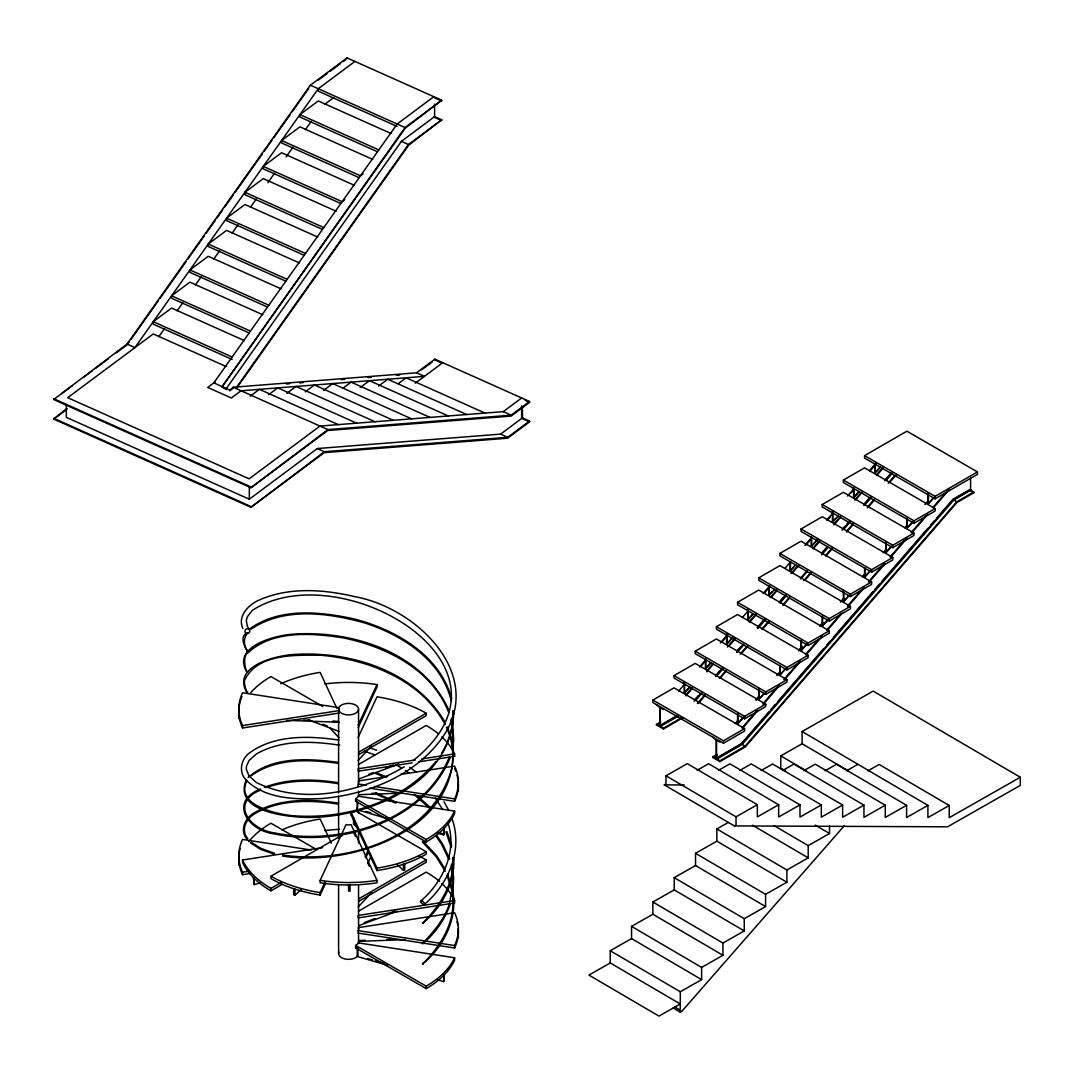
<?xml version="1.0" encoding="UTF-8"?>
<svg xmlns="http://www.w3.org/2000/svg" width="1074" height="1074" viewBox="0 0 1074 1074"><rect width="100%" height="100%" fill="white"/><g stroke="black" fill="none" stroke-linecap="round" stroke-linejoin="round"><path stroke-width="1.5" d="M451.577 748.712L452.718 731.273L450.838 719.781M452.557 748.82L453.711 740.04L452.557 722.44M451.577 769.078C454.208 754.915 452.516 740.402 446.502 727.38M452.557 895.501L453.711 877.901L451.402 864.704M452.718 857.535C455.027 883.123 439.534 906.51 422.552 923.224C441.562 908.027 455.443 882.841 453.711 857.535M423.049 923.304L422.404 922.647M449.321 903.865C444.743 919.438 432.701 932.487 422.552 943.603C434.889 934.111 444.891 919.317 450.248 904.254M423.035 943.737L422.337 943.026M452.718 898.267C455.027 923.868 439.534 947.255 422.552 963.969C441.562 948.758 455.443 923.586 453.711 898.28M423.035 964.103L422.404 963.378M451.59 768.997C432.312 837.854 347.318 864.395 282.69 855.079M449.308 903.946L452.718 886.641L451.577 869.282M449.321 757.224C422.471 822.026 339.142 846.245 274.649 832.927C248.765 829.638 229.836 802.184 260.915 789.914M450.261 757.573C422.847 822.885 339.465 847.44 274.326 833.88C248.201 830.873 228.104 801.942 260.485 789.014M358.139 725.205L376.987 684.594A109.763 63.379 0 0 0 324.952 683.923M358.139 727.648L376.987 687.051L376.987 684.594M358.139 737.435L376.987 696.825A109.763 63.379 0 0 1 426.19 713.23L426.19 715.673L358.515 754.74M320.159 880.358L345.989 824.711A9.975 5.759 0 0 0 351.158 824.711L376.987 880.358L376.987 882.801A109.763 63.379 0 0 1 320.159 882.801L320.159 880.358A109.763 63.379 0 0 0 376.987 880.358M342.297 835.841A9.975 5.759 0 0 1 341.519 835.438L270.957 876.183L270.957 878.626A109.763 63.379 0 0 0 320.159 895.031L320.159 892.588L325.046 882.049M320.159 895.031L325.744 883.003M365.12 856.837L367.912 850.809M365.818 857.777L368.61 851.749M367.912 863.04L371.403 855.522M441.495 753.492C449.281 740.765 453.631 725.863 452.718 710.894M246.201 633.351C237.126 639.017 250.591 654.375 246.926 651.717M247.772 632.68C243.06 638.466 243.395 645.863 247.839 651.354M246.174 780.033C232.722 812.964 291.027 817.529 311.03 817.462C372.047 816.522 453.59 781.456 453.711 710.854M247.033 780.556C234.75 804.775 274.81 813.636 291.537 815.609C344.056 820.08 401.837 802.775 436.031 761.385M233.058 388.17L229.594 390.748L233.192 387.244L416.537 372.826L434.863 359.159L529.536 401.501L529.536 402.32L511.063 416.094L327.718 430.513L250.927 487.744L53.7 399.541L127.041 344.069L310.373 85.208L347.036 57.889L441.709 100.218L405.18 128.262L221.848 387.11L405.046 127.551L441.709 100.218M129.108 342.042L127.175 344.767L116.489 352.742M131.041 339.33L158.053 301.176M159.986 298.451L186.044 261.667M187.977 258.941L204.369 235.783M206.302 233.058L214.988 220.801M216.921 218.076L222.707 209.9M224.641 207.175L233.327 194.904M235.246 192.179L262.271 154.038M264.204 151.313L271.923 140.412M273.857 137.687L290.248 114.529M292.182 111.803L308.587 88.645M354.93 61.406L318.266 88.739L134.921 347.6L127.041 344.069M158.791 336.672L164.59 328.496M177.129 310.775L182.916 302.6M195.468 284.892L201.254 276.716M213.793 259.009L219.579 250.833M232.132 233.125L237.918 224.949M250.47 207.242L256.256 199.066M267.829 182.714L274.582 173.183M286.167 156.831L292.92 147.299M305.459 129.578L311.259 121.402M225.782 389.312L401.408 141.352L434.608 116.596L434.608 104.111M236.736 387.029L408.496 144.52L441.709 119.778L434.608 116.596M236.884 387.741L408.644 145.232L441.709 119.778M678.674 691.065L684.151 684.729M699.51 666.994L706.088 659.396M720.345 642.937L728.024 634.063M742.282 617.604L747.773 611.267M763.117 593.546L769.709 585.934M785.054 568.213L790.545 561.877M804.802 545.417L811.38 537.819M826.738 520.084L833.317 512.486M847.574 496.013L854.166 488.415M869.51 470.694L876.102 463.095M700.772 666.444L706.249 660.121M721.607 642.386L727.098 636.05M764.393 592.996L769.87 586.659M806.064 544.867L811.555 538.53M828 519.534L830.202 516.997M851.038 492.939L854.327 489.14M869.685 471.405L876.263 463.807M690.018 687.118L684.272 693.146L688.434 688.34M711.189 662.671L705.443 668.699L710.639 662.698M733.435 636.989L726.615 644.252L731.81 638.251M753.518 613.791L747.786 619.805L752.981 613.818M774.69 589.344L768.944 595.372L772.072 591.774M795.861 564.911L790.115 570.925L795.31 564.924M818.106 539.215L811.286 546.478L817.515 539.282M838.203 516.017L832.457 522.031L835.572 518.433M859.361 491.57L853.629 497.598L858.824 491.597M880.532 467.136L874.8 473.151L879.982 467.15M685.722 695.133L692.3 687.535M706.558 671.075L713.149 663.477M727.407 647.004L735.086 638.144M749.343 621.671L755.921 614.073M770.179 597.614L776.757 590.015M791.014 573.556L797.606 565.958M812.951 548.223L819.543 540.625M833.8 524.152L840.378 516.554M854.636 500.095L861.214 492.496M876.572 474.762L883.15 467.163M685.897 695.858L692.475 688.259M706.732 671.787L713.311 664.188M728.669 646.454L735.247 638.855M749.504 622.396L756.083 614.798M771.441 597.063L776.932 590.727M792.29 573.006L798.868 565.407M813.125 548.935L819.704 541.336M833.961 524.877L840.539 517.279M855.897 499.544L862.476 491.946M876.733 475.487L883.325 467.888M694.703 699.751L698.006 695.952M715.553 675.694L722.131 668.095M737.489 650.361L740.778 646.561M757.224 627.565L764.903 618.691M779.16 602.232L783.55 597.171M821.946 552.841L827.423 546.505M842.781 528.77L844.97 526.247M847.171 523.709L849.359 521.172M863.617 504.713L869.108 498.376M885.553 479.38L891.044 473.043M693.965 701.215L700.543 693.616M715.902 675.895L722.48 668.297M736.737 651.824L743.329 644.225M757.586 627.766L765.265 618.893M779.523 602.433L786.101 594.835M800.358 578.376L806.936 570.777M822.295 553.043L827.772 546.706M842.043 530.247L849.709 521.373M863.979 504.914L870.558 497.316M884.815 480.843L891.393 473.245M695.496 700.516L702.074 692.918M716.331 676.459L722.923 668.86M737.18 652.388L743.758 644.789M758.016 628.33L765.695 619.456M779.952 602.997L786.53 595.399M800.788 578.94L807.38 571.341M821.637 554.869L828.215 547.27M843.573 529.536L850.152 521.937M864.409 505.478L870.987 497.88M886.345 480.145L892.924 472.547M697.402 703.51L705.081 694.65M719.338 678.191L725.917 670.592M740.174 654.12L746.752 646.521M762.11 628.787L768.689 621.188M782.946 604.729L789.538 597.131M803.795 580.672L810.373 573.06M825.731 555.339L832.31 547.74M846.567 531.268L853.145 523.669M867.403 507.21L873.994 499.611M888.252 483.139L894.83 475.54M698.664 702.973L705.242 695.375M720.6 677.64L726.078 671.304M741.436 653.569L748.014 645.971M762.285 629.512L768.863 621.913M783.121 605.441L789.699 597.842M805.057 580.121L811.635 572.523M825.893 556.05L832.471 548.452M846.728 531.992L853.32 524.394M867.577 507.921L874.155 500.323M889.514 482.602L896.092 475.003M735.113 723.648L738.415 719.849M755.962 699.59L759.251 695.791M776.797 675.519L780.086 671.72M798.734 650.2L802.023 646.4M819.569 626.129L822.859 622.329M840.418 602.071L843.708 598.272M862.355 576.738L865.644 572.939M883.19 552.68L886.48 548.868M905.127 527.347L907.315 524.81M924.875 504.552L928.164 500.752M756.123 700.302L758.325 697.778M798.895 650.911L802.197 647.112M841.68 601.521L843.869 598.983M884.452 552.13L886.641 549.593M905.288 528.059L907.49 525.535M744.134 716.908L737.556 723.903L742.939 717.674M764.272 693.656L758.714 699.456L764.111 693.227M786.477 668.015L779.885 675.009L785.282 668.793M807.648 643.581L801.056 650.576L806.44 644.346M828.806 619.134L822.228 626.129L827.611 619.899M848.943 595.882L843.399 601.682L848.782 595.452M871.148 570.24L864.557 577.235L869.953 571.019M892.319 545.807L885.728 552.801L890.037 547.821M913.491 521.36L906.899 528.354L912.296 522.125M933.615 498.108L928.07 503.907L933.454 497.678M742.174 727.729L757.532 709.995M763.01 703.658L777.267 687.199M783.859 679.6L800.305 660.604M805.795 654.267L818.952 639.07M826.631 630.21L840.888 613.737M847.467 606.139L861.724 589.68M868.316 582.081L883.66 564.347M890.252 556.748L904.509 540.289M911.088 532.691L925.345 516.218M933.024 507.358L947.281 490.885M742.335 728.441L757.694 710.72M763.184 704.383L779.63 685.387M785.121 679.05L800.479 661.316M805.956 654.992L822.416 635.996M827.893 629.659L842.15 613.187M847.641 606.864L864.087 587.867M869.578 581.531L884.922 563.796M890.413 557.46L906.859 538.463M912.35 532.14L927.708 514.406M933.185 508.069L949.644 489.073M768.702 712.075L741.288 743.745L715.848 758.432L712.854 756.7L712.854 757.506L719.902 761.587L745.249 746.954L956.934 502.525L973.93 492.711L970.587 489.543L970.587 478.145M770.904 709.552L775.294 704.477M777.482 701.94L823.543 648.75M826.846 644.95L830.135 641.151M833.424 637.352L872.907 591.761M875.095 589.223L879.485 584.162M881.687 581.625L927.748 528.435M931.037 524.636L934.326 520.836M936.528 518.299L952.974 499.303L970.225 489.341M973.93 491.892L956.759 501.8L745.074 746.242L719.902 760.768L716.908 759.036L716.559 758.432L741.637 743.946L953.323 499.504L970.587 489.543M844.352 825.678L681.963 1011.171L680.285 1012.124L673.143 1007.949M358.098 760.405L371.711 745.799M358.098 907.06L371.711 892.454M248.148 777.495C272.259 756.083 308.641 758.432 338.485 762.365M387.62 818.656L357.212 809.809L357.964 802.533M443.643 834.941L444.381 828.081L443.643 834.941L437.239 833.088M443.643 981.609L444.381 974.749L443.643 981.609L437.239 979.743M420.847 900.992C443.28 881.606 457.027 851.548 448.153 823.382M424.485 904.335C448.57 884.063 463.028 849.843 452.154 819.006M294.988 895.246L294.988 889.124L293.685 888.695L293.685 894.803L294.988 895.246L301.069 889.608M413.007 760.687C533.644 664.672 339.035 553.741 252.309 610.394L247.423 616.624L246.308 620.396L247.288 626.196L249.544 629.901A2.497 2.296 -31.3 0 1 247.221 633.459A2.497 2.296 -31.3 0 1 245.328 629.955A2.497 2.296 -31.3 0 1 249.544 629.901M250.443 628.411C280.233 607.36 320.482 611.63 354.178 618.919C395.541 629.673 440.125 655.059 451.778 699.093M251.061 629.203C284.167 606.703 328.241 612.811 364.811 622.987C402.401 635.11 441.521 660.215 451.214 700.839M251.088 775.831C275.481 757.908 309.299 759.184 338.35 763.346M318.347 80.08L327.476 73.287M330.08 71.34L340.525 63.554M343.13 61.621L345.734 59.674M377.296 151.676L299.928 117.066L299.928 114.623L318.266 100.956L391.084 133.525M324.509 104.447L333.772 97.546M358.971 177.559L281.589 142.949L281.589 140.506L299.928 126.853L372.745 159.422M340.633 203.442L263.264 168.846L263.264 166.389L281.589 152.736L354.42 185.305M322.294 229.326L244.926 194.73L244.926 192.286L263.264 178.62L336.081 211.189M303.969 255.209L226.587 220.613L226.587 218.17L244.926 204.503L317.743 237.072M285.63 281.106L208.262 246.496L208.262 244.053L226.587 230.386L299.418 262.955M267.292 306.989L189.923 272.38L189.923 269.936L208.262 256.27L281.079 288.839M433.815 96.7L397.152 124.02L213.807 382.881L229.594 389.929M248.967 332.873L171.598 298.263L171.598 295.82L189.923 282.153L262.741 314.722M232.145 359.441L153.26 324.16L153.26 321.703L171.598 308.05L244.416 340.619M61.715 393.567L72.401 385.593M83.087 377.632L92.445 370.664M95.116 368.664L108.474 358.716M363.106 173.84L360.488 175.787L281.589 140.506M344.767 199.724L342.15 201.684L263.264 166.389M66.306 404.858L66.306 417.356L249.316 499.209L317.3 448.543L500.632 434.124L522.434 417.88L529.536 421.062L529.536 421.867L507.599 438.219L324.254 452.637L250.927 507.304L53.7 419.088L66.937 408.402M53.7 419.088L66.964 409.207M215.418 381.673L207.698 387.432L231.366 398.011L241.086 390.775L424.418 376.356L416.537 372.826M250.255 396.158L259.425 389.338L338.31 424.619M268.581 394.722L277.75 387.889L356.635 423.169M286.919 393.285L296.088 386.452L374.974 421.733M305.258 391.835L314.427 385.002L393.312 420.296M323.583 390.399L332.752 383.566L411.637 418.847M343.237 387.983L351.091 382.129L429.976 417.41M360.26 387.513L369.416 380.679L448.314 415.96M378.585 386.076L387.754 379.243L466.64 414.524M250.927 487.744L327.865 429.587L511.197 415.168L529.536 401.501M398.226 383.66L406.093 377.793L484.978 413.087M421.666 369.818L432.231 361.951M415.262 383.19L442.757 362.69M250.927 507.304L324.402 451.724L507.733 437.306L529.536 421.062M226.077 366.502L153.26 333.933L67.702 397.689L249.141 478.843L319.971 426.056L503.317 411.637L521.642 397.971M404.28 766.755C360.797 792.437 302.304 805.513 256.27 782.436L249.034 775.911L246.335 769.454L246.429 766.259L249.114 760.446L256.377 753.961C280.999 739.879 311.393 740.845 339.599 745.195M864.557 455.631L906.899 431.184L977.461 471.929L977.461 474.372L935.118 498.819L864.557 458.074L864.557 455.631L935.118 496.376L977.461 471.929M358.515 752.297L426.19 713.23M843.399 480.078L864.557 467.848L935.118 508.593L935.118 511.036L913.961 523.253L843.399 482.521L843.399 480.078L913.961 520.809L935.118 508.593M358.515 764.527L426.19 725.447A109.763 63.379 0 0 1 438.501 733.904M822.228 504.525L843.399 492.295L913.961 533.04L913.961 535.483L892.789 547.7L822.228 506.968L822.228 504.525L892.789 545.256L913.961 533.04M801.056 528.958L822.228 516.742L892.789 557.487L892.789 559.93L871.618 572.147L801.056 531.402L801.056 528.958L871.618 569.703L892.789 557.487M779.885 553.405L801.056 541.189L871.618 581.92L871.618 584.363L850.447 596.594L779.885 555.849L779.885 553.405L850.447 594.15L871.618 581.92M758.714 577.852L779.885 565.622L850.447 606.367L850.447 608.81L829.276 621.027L758.714 580.296L758.714 577.852L829.276 618.584L850.447 606.367M737.556 602.299L758.714 590.069L829.276 630.814L829.276 633.257L808.118 645.474L737.556 604.743L737.556 602.299L808.118 643.031L829.276 630.814M716.385 626.733L737.556 614.516L808.118 655.247L808.118 657.704L786.947 669.921L716.385 629.176L716.385 626.733L786.947 667.478L808.118 655.247M282.475 884.197L270.957 890.843L270.957 888.399L281.039 882.586M970.936 490.16L953.766 500.068L742.08 744.51L716.908 759.036M695.214 651.18L716.385 638.963L786.947 679.694L786.947 682.138L765.775 694.368L695.214 653.623L695.214 651.18L765.775 691.924L786.947 679.694M674.042 675.627L695.214 663.396L765.775 704.141L765.775 706.585L744.604 718.801L674.042 678.07L674.042 675.627L744.604 716.358L765.775 704.141M652.871 700.073L674.042 687.843L744.604 728.588L744.604 731.032L723.433 743.248L652.871 702.517L652.871 700.073L723.433 740.805L744.604 728.588M683.158 717.62L663.463 728.991L656.402 724.923L660.591 721.688M656.402 724.923L660.631 722.48M358.515 898.965L426.19 859.885L426.19 862.328L358.515 901.408M676.472 715.982L659.396 725.836L656.402 724.104M681.641 717.687L663.463 728.172L660.456 726.44L660.107 725.836L676.835 716.183M660.456 726.44L678.634 715.955M358.515 911.182L426.19 872.115A109.763 63.379 0 0 1 439.575 881.486M712.854 756.7L717.043 754.27M712.854 757.506L717.07 755.076M665.974 775.777L687.293 763.654L757.345 804.681L757.345 816.898L778.677 804.762L778.677 816.992L799.996 804.856L799.996 817.072L821.315 804.95L821.315 817.166L842.634 805.03L842.634 817.26L863.952 805.124L863.952 817.341L885.271 805.205L885.271 817.435L906.59 805.299L906.59 817.515L927.909 805.393L927.909 817.609L949.228 805.473L949.228 817.69L1020.3 777.254L1020.3 785.403L947.55 826.805L734.347 825.919L664.296 784.879L665.974 783.926L665.974 775.777L736.026 816.817L736.026 824.966L734.347 825.919M697.241 770.206L708.612 763.735L778.677 804.762M718.56 770.3L729.931 763.829L799.996 804.856M847.869 770.555L802.117 743.758L802.117 731.528L873.189 691.092L1020.3 777.254M739.892 770.38L751.263 763.909L821.315 804.95M785.094 770.622L780.798 768.111L780.798 755.881L802.117 743.758M761.211 770.474L772.582 764.003L842.634 805.03M782.53 770.568L793.901 764.097L863.952 805.124M803.849 770.649L815.22 764.178L885.271 805.205M736.026 816.817L757.345 804.681M716.841 841.17L695.522 853.306L765.574 894.333L786.893 882.21L716.841 841.17L716.841 828.953L728.212 822.483M825.168 770.743L836.539 764.272L906.59 805.299M846.487 770.823L857.858 764.352M674.203 877.659L695.522 865.537L765.574 906.563L744.255 918.7L674.203 877.659L674.203 889.89L744.255 930.916L722.936 943.053L652.871 902.026L674.203 889.89M867.805 770.917L879.176 764.446L949.228 805.473M631.552 926.379L652.871 914.243L722.936 955.269L701.617 967.406L631.552 926.379L631.552 938.595L701.617 979.622L680.285 991.758L610.233 950.732L631.552 938.595M773.898 825.53L808.212 845.627L829.531 833.491L829.531 825.852M610.233 962.948L588.914 975.085L658.966 1016.111L680.285 1003.989L610.233 962.948L610.233 950.732M716.841 828.953L786.893 869.98L808.212 857.858L808.212 845.627M264.365 787.403C287.832 778.314 313.984 778.851 338.485 782.745M368.812 774.22L373.443 772.475M385.794 767.829L393.5 764.93M358.756 779.026L398.884 763.95M364.18 922.62L374.987 918.552M390.426 912.752L395.044 911.021M358.756 925.681L397.34 911.182M403.462 870.37L404.75 869.927L404.75 863.818L403.462 864.248L403.462 870.37L397.38 864.731M267.345 787.242C289.819 779.63 314.883 779.858 338.35 783.725M254.256 884.587L253.518 877.726L254.256 884.587L260.66 882.721M242.549 725.554L338.941 710.639L338.941 707.659L242.549 692.743A109.763 63.379 0 0 0 242.549 725.554L242.549 727.997L338.941 713.082L338.941 710.639M415.396 759.922L358.219 768.769L358.219 771.213L412.134 762.876M421.934 758.915L454.611 753.854L454.611 756.297L418.659 761.855M387.62 776.435L358.219 780.986A9.975 5.759 0 0 1 358.219 783.966L358.219 786.423A9.975 5.759 0 0 0 358.434 785.832M400.696 774.421L454.611 766.084A109.763 63.379 0 0 1 454.611 798.881L454.611 801.325L369.657 788.182M270.957 890.843A109.763 63.379 0 0 1 242.549 862.435L242.549 859.992L322.603 847.614M250.712 873.39L242.549 874.666L242.549 872.209L249.087 871.202M454.611 900.522L358.219 915.424L358.219 917.881L454.611 902.966L454.611 900.522A109.763 63.379 0 0 0 441.87 883.526M286.382 383.968L289.725 383.713M299.727 382.921L303.056 382.666M341.384 379.646L344.727 379.391M368.06 377.551L371.389 377.283M396.387 375.323L399.729 375.054M371.859 793.35L376.853 793.162M358.555 794.706L401.797 793.109M358.555 940.502L365.214 940.26M386.828 939.468L393.487 939.213M358.555 941.361L405.126 939.656M348.58 884.963L350.07 884.963M664.296 784.879L684.286 784.973M303.673 720.09L310.319 720.332M333.611 721.191L338.592 721.379M287.04 720.345L338.592 722.238M282.583 856.059C352.097 867.282 462.182 828.779 452.557 742.805M332.403 721.312L338.941 722.332M358.219 783.966L366.382 785.242M374.558 786.504L454.611 798.881M454.611 811.112L358.219 796.196A9.975 5.759 0 0 1 355.628 798.774L355.628 801.217L426.19 841.962A109.763 63.379 0 0 0 454.611 813.555L454.611 811.112A109.763 63.379 0 0 1 426.19 839.519L426.19 841.962M311.165 850.031L242.549 839.412A109.763 63.379 0 0 0 242.549 872.209M358.219 930.634L454.611 945.55L454.611 947.993L358.219 933.078L358.219 930.634A9.975 5.759 0 0 0 358.219 927.654L454.611 912.739A109.763 63.379 0 0 1 454.611 945.55M454.611 957.766L358.219 942.851A9.975 5.759 0 0 1 355.628 945.442L355.628 947.886L426.19 988.617A109.763 63.379 0 0 0 454.611 960.21L454.611 957.766A109.763 63.379 0 0 1 426.19 986.174L426.19 988.617M338.78 740.026C308.99 735.771 274.461 734.455 249.061 753.263C241.032 759.372 238.482 771.884 245.704 779.617C264.983 799.351 295.968 799.499 321.636 798.586C365.227 794.773 410.228 777.764 438.326 742.913C489.986 678.916 418.753 608.179 354.662 596.62C323.583 589.344 289.201 586.82 259.317 599.99C248.698 604.407 237.099 616.234 242.872 628.518M338.485 803.11C310.735 798.908 280.019 798.17 254.887 812.494C245.463 817.18 239.166 830.309 246.953 839.156M338.35 804.09C310.802 799.835 279.965 799.338 255.545 813.246C246.174 818.254 240.334 829.974 247.772 838.593M365.966 811.38L370.772 812.776M439.588 832.806L444.381 834.203M367.563 958.518L372.369 959.914M375.564 960.841L383.566 963.163M387.62 965.311L357.212 956.464A9.975 5.759 0 0 1 344.754 958.907A9.975 5.759 0 0 1 338.941 952.101M274.649 853.306L260.901 848.379L251.074 842.07M274.326 854.246L260.499 849.292L250.43 842.835M370.382 748.081L376.598 750.256M364.22 751.169L374.786 754.874M322.952 724.332L327.583 726.078M308.319 719.862L339.183 731.461M375.873 772.475L386.345 776.891M375.511 773.401L384.425 777.16M375.873 792.84L396.387 802.291M375.511 793.767L395.903 803.164M434.608 97.868L441.709 101.037M433.815 117.066L441.709 120.597M310.373 85.208L405.046 127.551M397.152 126.464L318.266 91.183L318.266 88.739M401.408 141.352L408.496 144.52M299.928 114.623L378.813 149.904M244.926 192.286L323.811 227.567M226.587 218.17L305.486 253.451M208.262 244.053L287.147 279.334M440.555 362.515L434.863 359.978L434.863 359.159M525.28 400.414L529.536 402.32M189.923 269.936L268.809 305.217M529.536 421.867L521.642 418.35L521.642 405.811M503.317 411.637L511.197 415.168M500.632 434.124L507.733 437.306M171.598 295.82L250.484 331.101M153.26 321.703L232.145 356.998M233.192 387.244L327.865 429.587M223.016 387.808L226.963 389.567M317.3 448.543L324.402 451.724M53.7 398.723L250.927 486.925M53.7 418.283L250.927 506.485M969.701 490.254L973.93 492.711M956.759 501.8L953.323 499.504M745.074 746.242L741.637 743.946M322.804 706.491L270.957 676.553A109.763 63.379 0 0 0 250.766 692.596M355.628 798.774L426.19 839.519M426.19 851.736L355.628 811.004A9.975 5.759 0 0 1 351.158 812.494L351.158 814.938L376.987 870.584A109.763 63.379 0 0 0 426.19 854.179L426.19 851.736A109.763 63.379 0 0 1 376.987 868.141L376.987 870.584M315.595 848.997L270.957 823.221A109.763 63.379 0 0 0 248.765 841.654M355.628 945.442L426.19 986.174M802.117 731.528L927.909 805.393M780.798 755.881L806.534 770.957M815.233 825.127L829.531 833.491M752.458 825.194L808.212 857.858M674.821 1006.996L680.54 1010.339M396.252 764.93L401.582 768.085M409.61 767.319L416.054 771.803M405.502 770.528L409.234 773.132M417.155 795.659L430.365 807.621M414.202 794.532L429.64 808.306M358.434 828.645L353.561 824.134L353.561 817.623M423.008 841.184L436.836 855.951L445.361 869.484M422.324 841.922L436.071 856.582L445.2 871.256M329.812 727.863L338.887 737.61M247.799 671.599C246.322 675.452 241.61 655.435 247.772 653.046C272.434 629.847 311.608 633.083 342.995 637.822C385.942 646.521 432.312 669.545 448.757 712.639M247.839 692.086C246.792 694.22 243.946 683.87 244.416 680.876C256.605 653.18 295.551 655.1 321.421 655.288C369.241 659.57 421.733 680.339 445.2 724.614M435.426 798.049L442.636 809.595M436.836 835.585L442.381 843.6L449.697 858.958M436.071 836.216L441.535 844.124L448.744 859.281M246.926 672.082C231.407 646.736 274.286 635.701 291.484 634.291C351.144 629.512 423.411 652.321 449.12 710.854M246.926 692.462C231.635 666.847 274.098 656.227 291.484 654.657C348.755 650.079 415.369 670.552 445.348 722.802M443.965 801.647L448.704 810.36M336.914 708.478L320.159 672.378A109.763 63.379 0 0 0 280.784 683.749M351.158 812.494L376.987 868.141M353.95 833.169L355.346 836.176M367.912 863.254L369.308 866.262M331.329 843.103L320.159 819.046A109.763 63.379 0 0 0 282.073 829.84M447.415 726.964L452.154 741.288M446.851 831.504L451.792 845.788M445.938 831.88L451.201 847.48M447.428 873.659L452.557 889.42L453.698 898.2M447.066 875.431L451.577 889.648M451.389 718.023L452.154 720.909M935.118 496.376L935.118 498.819M928.419 493.315L928.419 504.109M928.07 492.711L928.07 503.907M913.961 520.809L913.961 523.253M907.248 517.762L907.248 528.556M906.899 518.755L906.899 528.354M892.789 545.256L892.789 547.7M886.077 542.209L886.077 553.003M885.728 543.189L885.728 552.801M875.149 463.753L875.149 473.352M874.8 463.901L874.8 473.151M871.618 569.703L871.618 572.147M864.919 568.186L864.919 577.436M864.557 567.636L864.557 577.235M853.978 488.2L853.978 497.799M853.629 488.334L853.629 497.598M850.447 594.15L850.447 596.594M843.748 592.633L843.748 601.883M843.399 590.485L843.399 601.682M832.806 511.036L832.806 522.246M832.457 511.237L832.457 522.031M829.276 618.584L829.276 621.027M822.577 615.536L822.577 626.33M822.228 616.516L822.228 626.129M811.635 537.081L811.635 546.679M811.286 537.228L811.286 546.478M808.118 643.031L808.118 645.474M801.405 639.983L801.405 650.777M801.056 640.963L801.056 650.576M790.477 561.527L790.477 571.126M790.115 561.675L790.115 570.925M786.947 667.478L786.947 669.921M786.893 869.98L786.893 882.21M780.234 665.961L780.234 675.21M779.885 665.41L779.885 675.009M769.306 585.974L769.306 595.573M768.944 586.109L768.944 595.372M765.775 691.924L765.775 694.368M765.574 894.333L765.574 906.563M759.076 690.407L759.076 699.657M758.714 688.246L758.714 699.456M748.135 610.408L748.135 620.02M747.786 609.012L747.786 619.805M744.604 716.358L744.604 718.801M744.255 918.7L744.255 930.916M737.905 713.311L737.905 724.104M737.556 714.291L737.556 723.903M726.964 634.855L726.964 644.454M726.615 633.459L726.615 644.252M723.433 740.805L723.433 743.248M722.936 943.053L722.936 955.269M719.902 741.208L719.902 742.027L716.559 740.496L716.559 758.432M719.902 760.768L719.902 761.587M716.21 758.217L716.21 740.295L712.854 737.14M705.793 659.302L705.793 668.901M705.443 659.449L705.443 668.699M701.617 967.406L701.617 979.622M695.522 853.306L695.522 865.537M684.621 682.138L684.621 693.348M684.272 682.339L684.272 693.146M680.285 991.758L680.285 1012.124M663.463 708.625L663.463 709.431L660.107 707.914L660.107 725.836M663.463 728.172L663.463 728.991M659.758 725.635L659.758 707.712L656.402 704.544M652.871 902.026L652.871 914.243M522.434 406.952L522.434 417.88M458.343 784.06L458.343 791.041M458.343 930.728L458.343 937.696M358.555 709.149A9.975 5.759 0 0 1 343.586 714.143A9.975 5.759 0 0 1 343.586 704.155A9.975 5.759 0 0 1 358.555 709.149L358.555 782.812M358.555 791.189L358.555 796.21M358.555 809.608L358.555 812.951M358.555 831.37L358.555 843.09M358.555 884.949L358.555 930.151M358.555 933.212L358.555 943.536M357.964 947.577L357.964 955.726L357.212 956.464L357.212 948.315M357.212 801.66L357.212 809.809M350.07 884.533L350.07 891.071L348.58 891.071L348.58 884.533M347.036 57.889L347.036 58.694M338.592 792.867L338.592 712.465A9.975 5.759 0 0 0 338.941 713.082M338.592 796.21L338.592 838.069M338.592 884.949L338.592 953.591M249.316 486.71L249.316 499.209M238.804 711.592L238.804 718.573M238.804 858.26L238.804 865.228M242.549 727.997A109.763 63.379 0 0 1 238.952 708.276M239.14 706.625A109.763 63.379 0 0 1 240.16 701.684M240.536 700.369A109.763 63.379 0 0 1 241.972 696.476M441.87 736.858A109.763 63.379 0 0 1 454.611 753.854M452.61 752.485A109.763 63.379 0 0 1 454.611 756.297M458.195 781.604A109.763 63.379 0 0 1 454.611 801.325M454.611 768.528A109.763 63.379 0 0 1 455.698 771.105M456.987 775.012A109.763 63.379 0 0 1 458.007 779.952M356.326 800.774A9.975 5.759 0 0 1 355.628 801.217M352.151 814.75A9.975 5.759 0 0 1 351.158 814.938M320.159 892.588A109.763 63.379 0 0 1 270.957 876.183M270.957 888.399A109.763 63.379 0 0 1 242.549 859.992M242.549 874.666A109.763 63.379 0 0 1 238.952 854.944M239.14 853.28A109.763 63.379 0 0 1 240.16 848.339M324.952 830.591A109.763 63.379 0 0 1 339.559 829.316M419.128 856.153A109.763 63.379 0 0 1 426.19 859.885M358.434 932.487A9.975 5.759 0 0 1 358.219 933.078M458.195 928.272A109.763 63.379 0 0 1 454.611 947.993M456.987 921.68A109.763 63.379 0 0 1 457.739 924.969M356.326 947.429A9.975 5.759 0 0 1 355.628 947.886M420.995 902.173A2.497 1.087 45.7 0 0 424.284 904.536A2.497 1.087 45.7 0 0 422.726 901.287A2.497 1.087 45.7 0 0 420.995 902.173"/></g></svg>
